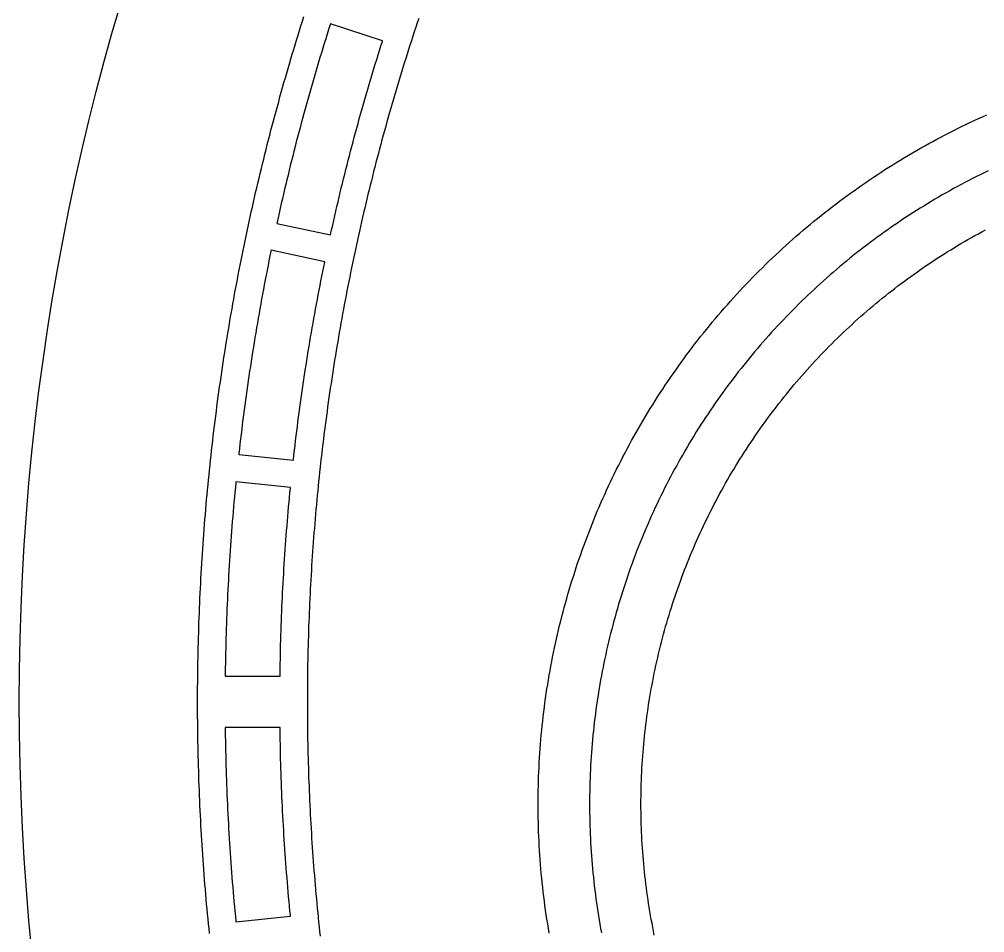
# Model space of a CAD drawing. Header units: millimetres. Extents: x -14.2 to 14.2, y -14.2 to 14.2.
# Drawn here: x -14.25 to -8.62, y -1.35 to 3.98 of the extents above; entities that cross this region are included whole.
import ezdxf

# ---------------------------------------------------------------- set-up
doc = ezdxf.new("R2010")
doc.units = ezdxf.units.MM
doc.layers.add('ALTIN', color=2, linetype='Continuous')
doc.layers.add('KESIM', color=1, linetype='Continuous')

msp = doc.modelspace()

# ---------------------------------------------------------------- linework, layer by layer
at = {"layer": 'ALTIN'}
for points in [[(-13.1406, -1.3522), (-13.1435, -1.3235), (-13.1464, -1.2948), (-13.1492, -1.2661), (-13.1519, -1.2374), (-13.1546, -1.2087), (-13.1572, -1.18), (-13.1597, -1.1513), (-13.1622, -1.1226), (-13.1646, -1.0939), (-13.167, -1.0652), (-13.1693, -1.0364), (-13.1715, -1.0077), (-13.1737, -0.979), (-13.1758, -0.9502), (-13.1778, -0.9215), (-13.1798, -0.8927), (-13.1817, -0.864), (-13.1836, -0.8352), (-13.1854, -0.8065), (-13.1871, -0.7777), (-13.1888, -0.7489), (-13.1904, -0.7201), (-13.1919, -0.6914), (-13.1934, -0.6626), (-13.1948, -0.6338), (-13.1961, -0.605), (-13.1974, -0.5762), (-13.1987, -0.5474), (-13.1998, -0.5186), (-13.2009, -0.4898), (-13.202, -0.461), (-13.2029, -0.4322), (-13.2038, -0.4034), (-13.2047, -0.3746), (-13.2055, -0.3458), (-13.2062, -0.317), (-13.2069, -0.2882), (-13.2075, -0.2594), (-13.208, -0.2305), (-13.2085, -0.2017), (-13.2089, -0.1729), (-13.2092, -0.1441), (-13.2095, -0.1153), (-13.2097, -0.0865), (-13.2099, -0.0576), (-13.21, -0.0288), (-13.21, 0), (-13.21, 0.0288), (-13.2099, 0.0576), (-13.2097, 0.0865), (-13.2095, 0.1153), (-13.2092, 0.1441), (-13.2089, 0.1729), (-13.2085, 0.2017), (-13.208, 0.2305), (-13.2075, 0.2594), (-13.2069, 0.2882), (-13.2062, 0.317), (-13.2055, 0.3458), (-13.2047, 0.3746), (-13.2038, 0.4034), (-13.2029, 0.4322), (-13.202, 0.461), (-13.2009, 0.4898), (-13.1998, 0.5186), (-13.1987, 0.5474), (-13.1974, 0.5762), (-13.1961, 0.605), (-13.1948, 0.6338), (-13.1934, 0.6626), (-13.1919, 0.6914), (-13.1904, 0.7201), (-13.1888, 0.7489), (-13.1871, 0.7777), (-13.1854, 0.8065), (-13.1836, 0.8352), (-13.1817, 0.864), (-13.1798, 0.8927), (-13.1778, 0.9215), (-13.1758, 0.9502), (-13.1737, 0.979), (-13.1715, 1.0077), (-13.1693, 1.0364), (-13.167, 1.0652), (-13.1646, 1.0939), (-13.1622, 1.1226), (-13.1597, 1.1513), (-13.1572, 1.18), (-13.1546, 1.2087), (-13.1519, 1.2374), (-13.1492, 1.2661), (-13.1464, 1.2948), (-13.1435, 1.3235), (-13.1406, 1.3522), (-13.1376, 1.3808), (-13.1346, 1.4095), (-13.1315, 1.4381), (-13.1283, 1.4668), (-13.1251, 1.4954), (-13.1218, 1.524), (-13.1184, 1.5527), (-13.115, 1.5813), (-13.1115, 1.6099), (-13.108, 1.6385), (-13.1044, 1.6671), (-13.1007, 1.6957), (-13.097, 1.7243), (-13.0932, 1.7528), (-13.0893, 1.7814), (-13.0854, 1.8099), (-13.0814, 1.8385), (-13.0774, 1.867), (-13.0733, 1.8955), (-13.0691, 1.9241), (-13.0649, 1.9526), (-13.0606, 1.9811), (-13.0563, 2.0095), (-13.0518, 2.038), (-13.0474, 2.0665), (-13.0428, 2.095), (-13.0382, 2.1234), (-13.0336, 2.1518), (-13.0288, 2.1803), (-13.024, 2.2087), (-13.0192, 2.2371), (-13.0143, 2.2655), (-13.0093, 2.2939), (-13.0043, 2.3223), (-12.9992, 2.3506), (-12.994, 2.379), (-12.9888, 2.4073), (-12.9835, 2.4357), (-12.9782, 2.464), (-12.9728, 2.4923), (-12.9673, 2.5206), (-12.9618, 2.5489), (-12.9562, 2.5771), (-12.9505, 2.6054), (-12.9448, 2.6337), (-12.939, 2.6619), (-12.9332, 2.6901), (-12.9273, 2.7183), (-12.9213, 2.7465), (-12.9153, 2.7747), (-12.9092, 2.8029), (-12.9031, 2.831), (-12.8969, 2.8592), (-12.8906, 2.8873), (-12.8843, 2.9154), (-12.8779, 2.9435), (-12.8714, 2.9716), (-12.8649, 2.9997), (-12.8583, 3.0277), (-12.8517, 3.0558), (-12.845, 3.0838), (-12.8382, 3.1118), (-12.8314, 3.1398), (-12.8245, 3.1678), (-12.8176, 3.1958), (-12.8106, 3.2237), (-12.8035, 3.2517), (-12.7964, 3.2796), (-12.7892, 3.3075), (-12.782, 3.3354), (-12.7747, 3.3633), (-12.7673, 3.3912), (-12.7599, 3.419), (-12.7524, 3.4468), (-12.7448, 3.4746), (-12.7372, 3.5024), (-12.7296, 3.5302), (-12.7218, 3.558), (-12.714, 3.5857), (-12.7062, 3.6135), (-12.6983, 3.6412), (-12.6903, 3.6689), (-12.6823, 3.6965), (-12.6742, 3.7242), (-12.666, 3.7518), (-12.6578, 3.7795), (-12.6495, 3.8071), (-12.6412, 3.8347), (-12.6328, 3.8622), (-12.6243, 3.8898), (-12.6158, 3.9173), (-12.6072, 3.9448), (-12.5986, 3.9723), (-12.5899, 3.9998)], [(-11.9204, 3.9885), (-11.9291, 3.9625), (-11.9377, 3.9365), (-11.9463, 3.9104), (-11.9548, 3.8843), (-11.9632, 3.8583), (-11.9716, 3.8321), (-11.9799, 3.806), (-11.9882, 3.7799), (-11.9964, 3.7537), (-12.0046, 3.7275), (-12.0127, 3.7013), (-12.0208, 3.6751), (-12.0287, 3.6489), (-12.0367, 3.6226), (-12.0445, 3.5964), (-12.0524, 3.5701), (-12.0601, 3.5438), (-12.0678, 3.5175), (-12.0755, 3.4911), (-12.0831, 3.4648), (-12.0906, 3.4384), (-12.0981, 3.412), (-12.1055, 3.3856), (-12.1128, 3.3592), (-12.1201, 3.3328), (-12.1274, 3.3063), (-12.1346, 3.2798), (-12.1417, 3.2534), (-12.1488, 3.2269), (-12.1558, 3.2003), (-12.1627, 3.1738), (-12.1696, 3.1473), (-12.1765, 3.1207), (-12.1832, 3.0941), (-12.19, 3.0676), (-12.1966, 3.041), (-12.2032, 3.0143), (-12.2098, 2.9877), (-12.2163, 2.9611), (-12.2227, 2.9344), (-12.2291, 2.9077), (-12.2354, 2.881), (-12.2416, 2.8543), (-12.2478, 2.8276), (-12.254, 2.8009), (-12.2601, 2.7742), (-12.2661, 2.7474), (-12.272, 2.7206), (-12.2779, 2.6939), (-12.2838, 2.6671), (-12.2896, 2.6403), (-12.2953, 2.6134), (-12.301, 2.5866), (-12.3066, 2.5598), (-12.3122, 2.5329), (-12.3177, 2.5061), (-12.3231, 2.4792), (-12.3285, 2.4523), (-12.3338, 2.4254), (-12.3391, 2.3985), (-12.3443, 2.3715), (-12.3494, 2.3446), (-12.3545, 2.3177), (-12.3595, 2.2907), (-12.3645, 2.2637), (-12.3694, 2.2368), (-12.3742, 2.2098), (-12.379, 2.1828), (-12.3838, 2.1557), (-12.3884, 2.1287), (-12.3931, 2.1017), (-12.3976, 2.0746), (-12.4021, 2.0476), (-12.4065, 2.0205), (-12.4109, 1.9935), (-12.4152, 1.9664), (-12.4195, 1.9393), (-12.4237, 1.9122), (-12.4278, 1.8851), (-12.4319, 1.858), (-12.436, 1.8308), (-12.4399, 1.8037), (-12.4438, 1.7766), (-12.4477, 1.7494), (-12.4515, 1.7222), (-12.4552, 1.6951), (-12.4589, 1.6679), (-12.4625, 1.6407), (-12.466, 1.6135), (-12.4695, 1.5863), (-12.4729, 1.5591), (-12.4763, 1.5319), (-12.4796, 1.5047), (-12.4829, 1.4774), (-12.4861, 1.4502), (-12.4892, 1.423), (-12.4923, 1.3957), (-12.4953, 1.3685), (-12.4982, 1.3412), (-12.5011, 1.3139), (-12.504, 1.2866), (-12.5068, 1.2594), (-12.5095, 1.2321), (-12.5121, 1.2048), (-12.5147, 1.1775), (-12.5173, 1.1502), (-12.5197, 1.1229), (-12.5222, 1.0955), (-12.5245, 1.0682), (-12.5268, 1.0409), (-12.5291, 1.0136), (-12.5313, 0.9862), (-12.5334, 0.9589), (-12.5354, 0.9315), (-12.5374, 0.9042), (-12.5394, 0.8768), (-12.5413, 0.8495), (-12.5431, 0.8221), (-12.5449, 0.7948), (-12.5466, 0.7674), (-12.5482, 0.74), (-12.5498, 0.7126), (-12.5513, 0.6852), (-12.5528, 0.6579), (-12.5542, 0.6305), (-12.5555, 0.6031), (-12.5568, 0.5757), (-12.558, 0.5483), (-12.5592, 0.5209), (-12.5603, 0.4935), (-12.5614, 0.4661), (-12.5623, 0.4387), (-12.5633, 0.4113), (-12.5641, 0.3839), (-12.5649, 0.3565), (-12.5657, 0.329), (-12.5664, 0.3016), (-12.567, 0.2742), (-12.5676, 0.2468), (-12.5681, 0.2194), (-12.5685, 0.192), (-12.5689, 0.1645), (-12.5693, 0.1371), (-12.5695, 0.1097), (-12.5697, 0.0823), (-12.5699, 0.0548), (-12.57, 0.0274), (-12.57, 0), (-12.57, -0.0274), (-12.5699, -0.0548), (-12.5697, -0.0823), (-12.5695, -0.1097), (-12.5693, -0.1371), (-12.5689, -0.1645), (-12.5685, -0.192), (-12.5681, -0.2194), (-12.5676, -0.2468), (-12.567, -0.2742), (-12.5664, -0.3016), (-12.5657, -0.329), (-12.5649, -0.3565), (-12.5641, -0.3839), (-12.5633, -0.4113), (-12.5623, -0.4387), (-12.5614, -0.4661), (-12.5603, -0.4935), (-12.5592, -0.5209), (-12.558, -0.5483), (-12.5568, -0.5757), (-12.5555, -0.6031), (-12.5542, -0.6305), (-12.5528, -0.6579), (-12.5513, -0.6852), (-12.5498, -0.7126), (-12.5482, -0.74), (-12.5466, -0.7674), (-12.5449, -0.7948), (-12.5431, -0.8221), (-12.5413, -0.8495), (-12.5394, -0.8768), (-12.5374, -0.9042), (-12.5354, -0.9315), (-12.5334, -0.9589), (-12.5313, -0.9862), (-12.5291, -1.0136), (-12.5268, -1.0409), (-12.5245, -1.0682), (-12.5222, -1.0955), (-12.5197, -1.1229), (-12.5173, -1.1502), (-12.5147, -1.1775), (-12.5121, -1.2048), (-12.5095, -1.2321), (-12.5068, -1.2594), (-12.504, -1.2866), (-12.5011, -1.3139), (-12.4982, -1.3412), (-12.4953, -1.3685)], [(-11.1592, -1.3492), (-11.1637, -1.3226), (-11.1681, -1.296), (-11.1723, -1.2693), (-11.1763, -1.2426), (-11.1802, -1.2159), (-11.1839, -1.1892), (-11.1875, -1.1624), (-11.1908, -1.1356), (-11.1941, -1.1088), (-11.1971, -1.082), (-11.2, -1.0552), (-11.2027, -1.0283), (-11.2053, -1.0014), (-11.2077, -0.9745), (-11.2099, -0.9476), (-11.212, -0.9207), (-11.2139, -0.8938), (-11.2157, -0.8668), (-11.2172, -0.8399), (-11.2186, -0.8129), (-11.2199, -0.7859), (-11.221, -0.759), (-11.2219, -0.732), (-11.2226, -0.705), (-11.2232, -0.678), (-11.2236, -0.651), (-11.2239, -0.624), (-11.2239, -0.597), (-11.2239, -0.57), (-11.2236, -0.543), (-11.2232, -0.516), (-11.2226, -0.489), (-11.2219, -0.462), (-11.221, -0.4351), (-11.2199, -0.4081), (-11.2186, -0.3811), (-11.2172, -0.3542), (-11.2157, -0.3272), (-11.2139, -0.3003), (-11.212, -0.2733), (-11.2099, -0.2464), (-11.2077, -0.2195), (-11.2053, -0.1926), (-11.2027, -0.1657), (-11.2, -0.1389), (-11.1971, -0.112), (-11.1941, -0.0852), (-11.1908, -0.0584), (-11.1875, -0.0316), (-11.1839, -0.0049), (-11.1802, 0.0219), (-11.1763, 0.0486), (-11.1723, 0.0753), (-11.1681, 0.102), (-11.1637, 0.1286), (-11.1592, 0.1552), (-11.1545, 0.1818), (-11.1496, 0.2084), (-11.1446, 0.2349), (-11.1394, 0.2614), (-11.134, 0.2878), (-11.1285, 0.3143), (-11.1229, 0.3407), (-11.117, 0.367), (-11.111, 0.3934), (-11.1049, 0.4196), (-11.0986, 0.4459), (-11.0921, 0.4721), (-11.0854, 0.4983), (-11.0786, 0.5244), (-11.0717, 0.5505), (-11.0645, 0.5765), (-11.0573, 0.6025), (-11.0498, 0.6285), (-11.0422, 0.6544), (-11.0345, 0.6802), (-11.0266, 0.706), (-11.0185, 0.7318), (-11.0102, 0.7575), (-11.0019, 0.7832), (-10.9933, 0.8088), (-10.9846, 0.8343), (-10.9757, 0.8599), (-10.9667, 0.8853), (-10.9576, 0.9107), (-10.9482, 0.936), (-10.9387, 0.9613), (-10.9291, 0.9865), (-10.9193, 1.0117), (-10.9094, 1.0368), (-10.8993, 1.0618), (-10.889, 1.0868), (-10.8786, 1.1117), (-10.868, 1.1365), (-10.8573, 1.1613), (-10.8465, 1.186), (-10.8354, 1.2107), (-10.8243, 1.2353), (-10.813, 1.2598), (-10.8015, 1.2842), (-10.7899, 1.3086), (-10.7781, 1.3329), (-10.7662, 1.3571), (-10.7541, 1.3813), (-10.7419, 1.4054), (-10.7295, 1.4294), (-10.717, 1.4533), (-10.7044, 1.4771), (-10.6916, 1.5009), (-10.6786, 1.5246), (-10.6656, 1.5482), (-10.6523, 1.5717), (-10.6389, 1.5952), (-10.6254, 1.6186), (-10.6117, 1.6418), (-10.5979, 1.665), (-10.584, 1.6881), (-10.5699, 1.7112), (-10.5557, 1.7341), (-10.5413, 1.757), (-10.5268, 1.7797), (-10.5121, 1.8024), (-10.4973, 1.825), (-10.4824, 1.8475), (-10.4673, 1.8699), (-10.4521, 1.8922), (-10.4368, 1.9144), (-10.4213, 1.9365), (-10.4057, 1.9586), (-10.3899, 1.9805), (-10.3741, 2.0023), (-10.358, 2.0241), (-10.3419, 2.0457), (-10.3256, 2.0672), (-10.3092, 2.0887), (-10.2927, 2.11), (-10.276, 2.1312), (-10.2592, 2.1524), (-10.2422, 2.1734), (-10.2252, 2.1943), (-10.208, 2.2151), (-10.1907, 2.2358), (-10.1732, 2.2564), (-10.1557, 2.2769), (-10.138, 2.2973), (-10.1201, 2.3176), (-10.1022, 2.3378), (-10.0841, 2.3578), (-10.0659, 2.3778), (-10.0476, 2.3976), (-10.0292, 2.4174), (-10.0106, 2.437), (-9.9919, 2.4565), (-9.9731, 2.4758), (-9.9542, 2.4951), (-9.9352, 2.5143), (-9.9161, 2.5333), (-9.8968, 2.5522), (-9.8774, 2.571), (-9.8579, 2.5897), (-9.8383, 2.6082), (-9.8186, 2.6267), (-9.7987, 2.645), (-9.7788, 2.6632), (-9.7587, 2.6812), (-9.7386, 2.6992), (-9.7183, 2.717), (-9.6979, 2.7347), (-9.6774, 2.7523), (-9.6568, 2.7697), (-9.6361, 2.787), (-9.6153, 2.8042), (-9.5943, 2.8213), (-9.5733, 2.8382), (-9.5522, 2.855), (-9.531, 2.8717), (-9.5096, 2.8883), (-9.4882, 2.9047), (-9.4666, 2.9209), (-9.445, 2.9371), (-9.4233, 2.9531), (-9.4014, 2.969), (-9.3795, 2.9847), (-9.3575, 3.0004), (-9.3354, 3.0158), (-9.3132, 3.0312), (-9.2908, 3.0464), (-9.2684, 3.0614), (-9.2459, 3.0764), (-9.2234, 3.0912), (-9.2007, 3.1058), (-9.1779, 3.1203), (-9.1551, 3.1347), (-9.1321, 3.1489), (-9.1091, 3.163), (-9.086, 3.177), (-9.0628, 3.1908), (-9.0395, 3.2045), (-9.0161, 3.218), (-8.9927, 3.2314), (-8.9692, 3.2446), (-8.9455, 3.2577), (-8.9219, 3.2706), (-8.8981, 3.2834), (-8.8742, 3.2961), (-8.8503, 3.3086), (-8.8263, 3.321), (-8.8022, 3.3332), (-8.7781, 3.3452), (-8.7538, 3.3572), (-8.7295, 3.3689), (-8.7052, 3.3805), (-8.6807, 3.392), (-8.6562, 3.4033), (-8.6316, 3.4145), (-8.607, 3.4255)], [(-8.5996, 3.0985), (-8.6223, 3.0875), (-8.6448, 3.0764), (-8.6673, 3.0652), (-8.6898, 3.0538), (-8.7121, 3.0423), (-8.7344, 3.0307), (-8.7567, 3.0189), (-8.7788, 3.0069), (-8.8009, 2.9949), (-8.8229, 2.9827), (-8.8448, 2.9703), (-8.8667, 2.9579), (-8.8884, 2.9453), (-8.9101, 2.9325), (-8.9318, 2.9197), (-8.9533, 2.9067), (-8.9748, 2.8935), (-8.9961, 2.8803), (-9.0174, 2.8669), (-9.0386, 2.8534), (-9.0598, 2.8397), (-9.0808, 2.8259), (-9.1018, 2.812), (-9.1226, 2.798), (-9.1434, 2.7838), (-9.1641, 2.7695), (-9.1847, 2.7551), (-9.2053, 2.7405), (-9.2257, 2.7259), (-9.246, 2.7111), (-9.2663, 2.6961), (-9.2865, 2.6811), (-9.3065, 2.6659), (-9.3265, 2.6506), (-9.3464, 2.6352), (-9.3662, 2.6197), (-9.3859, 2.604), (-9.4055, 2.5882), (-9.4249, 2.5723), (-9.4443, 2.5563), (-9.4636, 2.5402), (-9.4828, 2.5239), (-9.5019, 2.5075), (-9.5209, 2.491), (-9.5398, 2.4744), (-9.5586, 2.4577), (-9.5773, 2.4409), (-9.5959, 2.4239), (-9.6144, 2.4069), (-9.6328, 2.3897), (-9.651, 2.3724), (-9.6692, 2.355), (-9.6873, 2.3375), (-9.7052, 2.3199), (-9.7231, 2.3021), (-9.7408, 2.2843), (-9.7584, 2.2663), (-9.7759, 2.2483), (-9.7933, 2.2301), (-9.8106, 2.2118), (-9.8278, 2.1934), (-9.8449, 2.175), (-9.8618, 2.1564), (-9.8787, 2.1377), (-9.8954, 2.1189), (-9.912, 2.1), (-9.9285, 2.081), (-9.9449, 2.0619), (-9.9611, 2.0427), (-9.9773, 2.0234), (-9.9933, 2.004), (-10.0092, 1.9845), (-10.025, 1.9649), (-10.0406, 1.9452), (-10.0562, 1.9254), (-10.0716, 1.9056), (-10.0869, 1.8856), (-10.102, 1.8655), (-10.1171, 1.8454), (-10.132, 1.8251), (-10.1468, 1.8048), (-10.1615, 1.7843), (-10.176, 1.7638), (-10.1905, 1.7432), (-10.2047, 1.7225), (-10.2189, 1.7017), (-10.233, 1.6808), (-10.2469, 1.6599), (-10.2607, 1.6388), (-10.2743, 1.6177), (-10.2878, 1.5965), (-10.3012, 1.5752), (-10.3145, 1.5538), (-10.3276, 1.5323), (-10.3406, 1.5108), (-10.3535, 1.4892), (-10.3662, 1.4675), (-10.3788, 1.4457), (-10.3913, 1.4239), (-10.4036, 1.4019), (-10.4158, 1.3799), (-10.4279, 1.3579), (-10.4398, 1.3357), (-10.4516, 1.3135), (-10.4633, 1.2912), (-10.4748, 1.2688), (-10.4862, 1.2464), (-10.4974, 1.2239), (-10.5085, 1.2013), (-10.5195, 1.1787), (-10.5303, 1.156), (-10.541, 1.1332), (-10.5515, 1.1103), (-10.5619, 1.0874), (-10.5722, 1.0645), (-10.5823, 1.0414), (-10.5923, 1.0184), (-10.6021, 0.9952), (-10.6118, 0.972), (-10.6214, 0.9487), (-10.6308, 0.9254), (-10.6401, 0.902), (-10.6492, 0.8786), (-10.6582, 0.8551), (-10.667, 0.8315), (-10.6757, 0.8079), (-10.6843, 0.7842), (-10.6927, 0.7605), (-10.7009, 0.7368), (-10.709, 0.7129), (-10.717, 0.6891), (-10.7248, 0.6652), (-10.7325, 0.6412), (-10.74, 0.6172), (-10.7474, 0.5932), (-10.7546, 0.5691), (-10.7617, 0.5449), (-10.7686, 0.5207), (-10.7754, 0.4965), (-10.7821, 0.4722), (-10.7885, 0.4479), (-10.7949, 0.4236), (-10.8011, 0.3992), (-10.8071, 0.3748), (-10.813, 0.3503), (-10.8187, 0.3258), (-10.8243, 0.3013), (-10.8297, 0.2767), (-10.835, 0.2521), (-10.8402, 0.2275), (-10.8452, 0.2029), (-10.85, 0.1782), (-10.8547, 0.1534), (-10.8592, 0.1287), (-10.8636, 0.1039), (-10.8678, 0.0791), (-10.8719, 0.0543), (-10.8758, 0.0295), (-10.8796, 0.0046), (-10.8832, -0.0203), (-10.8866, -0.0452), (-10.8899, -0.0702), (-10.8931, -0.0951), (-10.8961, -0.1201), (-10.899, -0.1451), (-10.9016, -0.1701), (-10.9042, -0.1951), (-10.9066, -0.2202), (-10.9088, -0.2452), (-10.9109, -0.2703), (-10.9128, -0.2954), (-10.9146, -0.3205), (-10.9162, -0.3456), (-10.9177, -0.3707), (-10.919, -0.3958), (-10.9202, -0.421), (-10.9212, -0.4461), (-10.922, -0.4713), (-10.9227, -0.4964), (-10.9232, -0.5215), (-10.9236, -0.5467), (-10.9239, -0.5719), (-10.9239, -0.597), (-10.9239, -0.6222), (-10.9236, -0.6473), (-10.9232, -0.6725), (-10.9227, -0.6976), (-10.922, -0.7228), (-10.9212, -0.7479), (-10.9202, -0.7731), (-10.919, -0.7982), (-10.9177, -0.8233), (-10.9162, -0.8484), (-10.9146, -0.8735), (-10.9128, -0.8986), (-10.9109, -0.9237), (-10.9088, -0.9488), (-10.9066, -0.9738), (-10.9042, -0.9989), (-10.9016, -1.0239), (-10.899, -1.0489), (-10.8961, -1.0739), (-10.8931, -1.0989), (-10.8899, -1.1239), (-10.8866, -1.1488), (-10.8832, -1.1737), (-10.8796, -1.1986), (-10.8758, -1.2235), (-10.8719, -1.2483), (-10.8678, -1.2732), (-10.8636, -1.298), (-10.8592, -1.3227), (-10.8547, -1.3475)]]:
    msp.add_lwpolyline(points, dxfattribs=at)
for points in [[(-12.4037, 2.8636), (-12.3975, 2.8907), (-12.3911, 2.9177), (-12.3847, 2.9447), (-12.3783, 2.9718), (-12.3718, 2.9988), (-12.3652, 3.0257), (-12.3586, 3.0527), (-12.3519, 3.0797), (-12.3451, 3.1066), (-12.3383, 3.1335), (-12.3314, 3.1604), (-12.3245, 3.1873), (-12.3175, 3.2142), (-12.3105, 3.2411), (-12.3034, 3.2679), (-12.2962, 3.2948), (-12.289, 3.3216), (-12.2817, 3.3484), (-12.2744, 3.3752), (-12.267, 3.4019), (-12.2596, 3.4287), (-12.2521, 3.4554), (-12.2445, 3.4822), (-12.2369, 3.5089), (-12.2292, 3.5356), (-12.2214, 3.5622), (-12.2136, 3.5889), (-12.2058, 3.6155), (-12.1979, 3.6421), (-12.1899, 3.6687), (-12.1819, 3.6953), (-12.1738, 3.7219), (-12.1656, 3.7484), (-12.1574, 3.775), (-12.1491, 3.8015), (-12.1408, 3.828), (-12.1324, 3.8545), (-12.1314, 3.8576), (-12.4358, 3.9565), (-12.4374, 3.9514), (-12.446, 3.9242), (-12.4545, 3.897), (-12.463, 3.8699), (-12.4714, 3.8427), (-12.4798, 3.8155), (-12.4881, 3.7882), (-12.4963, 3.761), (-12.5045, 3.7337), (-12.5126, 3.7064), (-12.5207, 3.6791), (-12.5287, 3.6518), (-12.5366, 3.6244), (-12.5445, 3.5971), (-12.5523, 3.5697), (-12.56, 3.5423), (-12.5677, 3.5149), (-12.5754, 3.4875), (-12.583, 3.46), (-12.5905, 3.4326), (-12.5979, 3.4051), (-12.6053, 3.3776), (-12.6127, 3.3501), (-12.6199, 3.3226), (-12.6272, 3.295), (-12.6343, 3.2675), (-12.6414, 3.2399), (-12.6485, 3.2123), (-12.6554, 3.1847), (-12.6624, 3.1571), (-12.6692, 3.1294), (-12.676, 3.1018), (-12.6828, 3.0741), (-12.6894, 3.0465), (-12.696, 3.0188), (-12.7026, 2.9911), (-12.7091, 2.9633), (-12.7155, 2.9356), (-12.7219, 2.9079), (-12.7282, 2.8801), (-12.7345, 2.8523), (-12.7407, 2.8245), (-12.7468, 2.7967), (-12.7479, 2.7914), (-12.4349, 2.7249), (-12.4342, 2.7282), (-12.4282, 2.7553), (-12.4222, 2.7824), (-12.4161, 2.8095), (-12.4099, 2.8366)], [(-12.6351, 1.5514), (-12.6317, 1.579), (-12.6282, 1.6065), (-12.6247, 1.6341), (-12.6211, 1.6616), (-12.6174, 1.6891), (-12.6137, 1.7167), (-12.6099, 1.7442), (-12.6061, 1.7717), (-12.6022, 1.7992), (-12.5983, 1.8267), (-12.5942, 1.8541), (-12.5902, 1.8816), (-12.586, 1.9091), (-12.5818, 1.9365), (-12.5776, 1.964), (-12.5733, 1.9914), (-12.5689, 2.0188), (-12.5645, 2.0463), (-12.56, 2.0737), (-12.5554, 2.1011), (-12.5508, 2.1284), (-12.5461, 2.1558), (-12.5414, 2.1832), (-12.5366, 2.2105), (-12.5318, 2.2379), (-12.5268, 2.2652), (-12.5219, 2.2925), (-12.5168, 2.3199), (-12.5117, 2.3472), (-12.5066, 2.3745), (-12.5014, 2.4017), (-12.4961, 2.429), (-12.4908, 2.4563), (-12.4854, 2.4835), (-12.4799, 2.5107), (-12.4744, 2.538), (-12.4689, 2.5652), (-12.4682, 2.5684), (-12.7812, 2.6349), (-12.7823, 2.6296), (-12.788, 2.6018), (-12.7937, 2.5738), (-12.7992, 2.5459), (-12.8048, 2.518), (-12.8102, 2.4901), (-12.8156, 2.4621), (-12.821, 2.4341), (-12.8263, 2.4062), (-12.8315, 2.3782), (-12.8366, 2.3502), (-12.8417, 2.3222), (-12.8468, 2.2941), (-12.8517, 2.2661), (-12.8567, 2.2381), (-12.8615, 2.21), (-12.8663, 2.1819), (-12.871, 2.1539), (-12.8757, 2.1258), (-12.8803, 2.0977), (-12.8848, 2.0696), (-12.8893, 2.0415), (-12.8938, 2.0133), (-12.8981, 1.9852), (-12.9024, 1.9571), (-12.9067, 1.9289), (-12.9108, 1.9008), (-12.915, 1.8726), (-12.919, 1.8444), (-12.923, 1.8162), (-12.9269, 1.788), (-12.9308, 1.7598), (-12.9346, 1.7316), (-12.9384, 1.7034), (-12.942, 1.6751), (-12.9457, 1.6469), (-12.9492, 1.6186), (-12.9527, 1.5904), (-12.9562, 1.5621), (-12.9595, 1.5339), (-12.9629, 1.5056), (-12.9661, 1.4773), (-12.9693, 1.449), (-12.9699, 1.4436), (-12.6516, 1.4102), (-12.6513, 1.4135), (-12.6482, 1.4411), (-12.645, 1.4687), (-12.6418, 1.4963), (-12.6385, 1.5238)], [(-12.7263, 0.3055), (-12.7256, 0.3332), (-12.7249, 0.361), (-12.7241, 0.3888), (-12.7232, 0.4165), (-12.7222, 0.4443), (-12.7212, 0.472), (-12.7202, 0.4998), (-12.7191, 0.5275), (-12.7179, 0.5553), (-12.7166, 0.583), (-12.7153, 0.6108), (-12.714, 0.6385), (-12.7126, 0.6662), (-12.7111, 0.694), (-12.7095, 0.7217), (-12.7079, 0.7494), (-12.7063, 0.7771), (-12.7045, 0.8049), (-12.7027, 0.8326), (-12.7009, 0.8603), (-12.699, 0.888), (-12.697, 0.9157), (-12.695, 0.9434), (-12.6929, 0.9711), (-12.6908, 0.9988), (-12.6885, 1.0265), (-12.6863, 1.0541), (-12.6839, 1.0818), (-12.6816, 1.1095), (-12.6791, 1.1372), (-12.6766, 1.1648), (-12.674, 1.1925), (-12.6714, 1.2201), (-12.6687, 1.2478), (-12.6684, 1.2511), (-12.9866, 1.2845), (-12.9872, 1.2791), (-12.9899, 1.2508), (-12.9926, 1.2224), (-12.9953, 1.1941), (-12.9978, 1.1657), (-13.0003, 1.1374), (-13.0028, 1.109), (-13.0052, 1.0806), (-13.0075, 1.0523), (-13.0098, 1.0239), (-13.012, 0.9955), (-13.0141, 0.9671), (-13.0162, 0.9387), (-13.0182, 0.9103), (-13.0202, 0.8819), (-13.0221, 0.8535), (-13.0239, 0.8251), (-13.0257, 0.7967), (-13.0274, 0.7683), (-13.029, 0.7398), (-13.0306, 0.7114), (-13.0321, 0.683), (-13.0336, 0.6546), (-13.035, 0.6261), (-13.0363, 0.5977), (-13.0376, 0.5692), (-13.0388, 0.5408), (-13.0399, 0.5123), (-13.041, 0.4839), (-13.0421, 0.4554), (-13.043, 0.427), (-13.0439, 0.3985), (-13.0448, 0.3701), (-13.0455, 0.3416), (-13.0462, 0.3131), (-13.0469, 0.2847), (-13.0475, 0.2562), (-13.048, 0.2278), (-13.0485, 0.1993), (-13.0489, 0.1708), (-13.0491, 0.15), (-12.7291, 0.15), (-12.7289, 0.1666), (-12.7285, 0.1944), (-12.7281, 0.2222), (-12.7275, 0.2499), (-12.727, 0.2777)], [(-12.6816, -1.1095), (-12.6839, -1.0818), (-12.6863, -1.0541), (-12.6885, -1.0265), (-12.6908, -0.9988), (-12.6929, -0.9711), (-12.695, -0.9434), (-12.697, -0.9157), (-12.699, -0.888), (-12.7009, -0.8603), (-12.7027, -0.8326), (-12.7045, -0.8049), (-12.7063, -0.7771), (-12.7079, -0.7494), (-12.7095, -0.7217), (-12.7111, -0.694), (-12.7126, -0.6662), (-12.714, -0.6385), (-12.7153, -0.6108), (-12.7166, -0.583), (-12.7179, -0.5553), (-12.7191, -0.5275), (-12.7202, -0.4998), (-12.7212, -0.472), (-12.7222, -0.4443), (-12.7232, -0.4165), (-12.7241, -0.3888), (-12.7249, -0.361), (-12.7256, -0.3332), (-12.7263, -0.3055), (-12.727, -0.2777), (-12.7275, -0.2499), (-12.7281, -0.2222), (-12.7285, -0.1944), (-12.7289, -0.1666), (-12.7291, -0.15), (-13.0491, -0.15), (-13.0489, -0.1708), (-13.0485, -0.1993), (-13.048, -0.2278), (-13.0475, -0.2562), (-13.0469, -0.2847), (-13.0462, -0.3131), (-13.0455, -0.3416), (-13.0448, -0.3701), (-13.0439, -0.3985), (-13.043, -0.427), (-13.0421, -0.4554), (-13.041, -0.4839), (-13.0399, -0.5123), (-13.0388, -0.5408), (-13.0376, -0.5692), (-13.0363, -0.5977), (-13.035, -0.6261), (-13.0336, -0.6546), (-13.0321, -0.683), (-13.0306, -0.7114), (-13.029, -0.7398), (-13.0274, -0.7683), (-13.0257, -0.7967), (-13.0239, -0.8251), (-13.0221, -0.8535), (-13.0202, -0.8819), (-13.0182, -0.9103), (-13.0162, -0.9387), (-13.0141, -0.9671), (-13.012, -0.9955), (-13.0098, -1.0239), (-13.0075, -1.0523), (-13.0052, -1.0806), (-13.0028, -1.109), (-13.0003, -1.1374), (-12.9978, -1.1657), (-12.9953, -1.1941), (-12.9926, -1.2224), (-12.9899, -1.2508), (-12.9872, -1.2791), (-12.9866, -1.2845), (-12.6684, -1.2511), (-12.6687, -1.2478), (-12.6714, -1.2201), (-12.674, -1.1925), (-12.6766, -1.1648), (-12.6791, -1.1372)]]:
    msp.add_lwpolyline(points, close=True, dxfattribs=at)
at = {"layer": 'KESIM'}
msp.add_lwpolyline([(-10.5463, -1.3612), (-10.5509, -1.3384), (-10.5554, -1.3155), (-10.5597, -1.2926), (-10.5639, -1.2696), (-10.568, -1.2467), (-10.5719, -1.2237), (-10.5757, -1.2007), (-10.5793, -1.1776), (-10.5828, -1.1546), (-10.5862, -1.1315), (-10.5894, -1.1084), (-10.5924, -1.0853), (-10.5954, -1.0622), (-10.5981, -1.039), (-10.6008, -1.0159), (-10.6033, -0.9927), (-10.6056, -0.9695), (-10.6078, -0.9463), (-10.6099, -0.923), (-10.6119, -0.8998), (-10.6136, -0.8766), (-10.6153, -0.8533), (-10.6168, -0.83), (-10.6181, -0.8068), (-10.6194, -0.7835), (-10.6204, -0.7602), (-10.6214, -0.7369), (-10.6221, -0.7136), (-10.6228, -0.6903), (-10.6233, -0.667), (-10.6236, -0.6436), (-10.6239, -0.6203), (-10.6239, -0.597), (-10.6239, -0.5737), (-10.6236, -0.5504), (-10.6233, -0.5271), (-10.6228, -0.5038), (-10.6221, -0.4805), (-10.6214, -0.4571), (-10.6204, -0.4339), (-10.6194, -0.4106), (-10.6181, -0.3873), (-10.6168, -0.364), (-10.6153, -0.3407), (-10.6136, -0.3175), (-10.6119, -0.2942), (-10.6099, -0.271), (-10.6078, -0.2478), (-10.6056, -0.2246), (-10.6033, -0.2014), (-10.6008, -0.1782), (-10.5981, -0.155), (-10.5954, -0.1319), (-10.5924, -0.1087), (-10.5894, -0.0856), (-10.5862, -0.0625), (-10.5828, -0.0394), (-10.5793, -0.0164), (-10.5757, 0.0066), (-10.5719, 0.0297), (-10.568, 0.0526), (-10.5639, 0.0756), (-10.5597, 0.0985), (-10.5554, 0.1214), (-10.5509, 0.1443), (-10.5463, 0.1672), (-10.5415, 0.19), (-10.5366, 0.2128), (-10.5316, 0.2356), (-10.5264, 0.2583), (-10.5211, 0.281), (-10.5156, 0.3037), (-10.5101, 0.3263), (-10.5043, 0.3489), (-10.4984, 0.3715), (-10.4924, 0.394), (-10.4863, 0.4165), (-10.48, 0.4389), (-10.4736, 0.4614), (-10.467, 0.4837), (-10.4603, 0.5061), (-10.4535, 0.5284), (-10.4465, 0.5506), (-10.4394, 0.5728), (-10.4321, 0.595), (-10.4248, 0.6171), (-10.4172, 0.6392), (-10.4096, 0.6612), (-10.4018, 0.6832), (-10.3939, 0.7051), (-10.3858, 0.727), (-10.3776, 0.7488), (-10.3693, 0.7706), (-10.3608, 0.7923), (-10.3523, 0.814), (-10.3435, 0.8356), (-10.3347, 0.8572), (-10.3257, 0.8787), (-10.3166, 0.9002), (-10.3073, 0.9216), (-10.2979, 0.9429), (-10.2884, 0.9642), (-10.2788, 0.9854), (-10.269, 1.0066), (-10.2591, 1.0277), (-10.2491, 1.0487), (-10.2389, 1.0697), (-10.2286, 1.0906), (-10.2182, 1.1115), (-10.2076, 1.1323), (-10.197, 1.153), (-10.1862, 1.1737), (-10.1752, 1.1943), (-10.1642, 1.2148), (-10.153, 1.2353), (-10.1417, 1.2557), (-10.1303, 1.276), (-10.1187, 1.2962), (-10.107, 1.3164), (-10.0952, 1.3365), (-10.0833, 1.3566), (-10.0713, 1.3765), (-10.0591, 1.3964), (-10.0468, 1.4162), (-10.0344, 1.436), (-10.0218, 1.4556), (-10.0092, 1.4752), (-9.9964, 1.4947), (-9.9835, 1.5142), (-9.9705, 1.5335), (-9.9574, 1.5528), (-9.9441, 1.5719), (-9.9308, 1.5911), (-9.9173, 1.6101), (-9.9037, 1.629), (-9.89, 1.6479), (-9.8761, 1.6666), (-9.8622, 1.6853), (-9.8481, 1.7039), (-9.8339, 1.7224), (-9.8197, 1.7409), (-9.8052, 1.7592), (-9.7907, 1.7774), (-9.7761, 1.7956), (-9.7614, 1.8137), (-9.7465, 1.8317), (-9.7316, 1.8495), (-9.7165, 1.8673), (-9.7013, 1.885), (-9.686, 1.9026), (-9.6707, 1.9202), (-9.6552, 1.9376), (-9.6395, 1.9549), (-9.6238, 1.9721), (-9.608, 1.9893), (-9.5921, 2.0063), (-9.5761, 2.0232), (-9.5599, 2.0401), (-9.5437, 2.0568), (-9.5274, 2.0735), (-9.5109, 2.09), (-9.4944, 2.1064), (-9.4778, 2.1228), (-9.461, 2.139), (-9.4442, 2.1551), (-9.4273, 2.1711), (-9.4102, 2.1871), (-9.3931, 2.2029), (-9.3759, 2.2186), (-9.3585, 2.2342), (-9.3411, 2.2497), (-9.3236, 2.2651), (-9.306, 2.2804), (-9.2883, 2.2956), (-9.2705, 2.3106), (-9.2526, 2.3256), (-9.2346, 2.3404), (-9.2166, 2.3552), (-9.1984, 2.3698), (-9.1802, 2.3843), (-9.1618, 2.3987), (-9.1434, 2.413), (-9.1249, 2.4272), (-9.1063, 2.4412), (-9.0876, 2.4552), (-9.0688, 2.469), (-9.05, 2.4827), (-9.031, 2.4963), (-9.012, 2.5098), (-8.9929, 2.5232), (-8.9737, 2.5364), (-8.9544, 2.5496), (-8.9351, 2.5626), (-8.9157, 2.5755), (-8.8962, 2.5882), (-8.8766, 2.6009), (-8.8569, 2.6134), (-8.8372, 2.6258), (-8.8174, 2.6381), (-8.7975, 2.6503), (-8.7775, 2.6624), (-8.7575, 2.6743), (-8.7374, 2.6861), (-8.7172, 2.6978), (-8.6969, 2.7093), (-8.6766, 2.7207), (-8.6562, 2.732), (-8.6358, 2.7432), (-8.6152, 2.7543)], dxfattribs=at)
msp.add_circle((0, 0), 14.25, dxfattribs=at)

doc.saveas('drawing.dxf')
